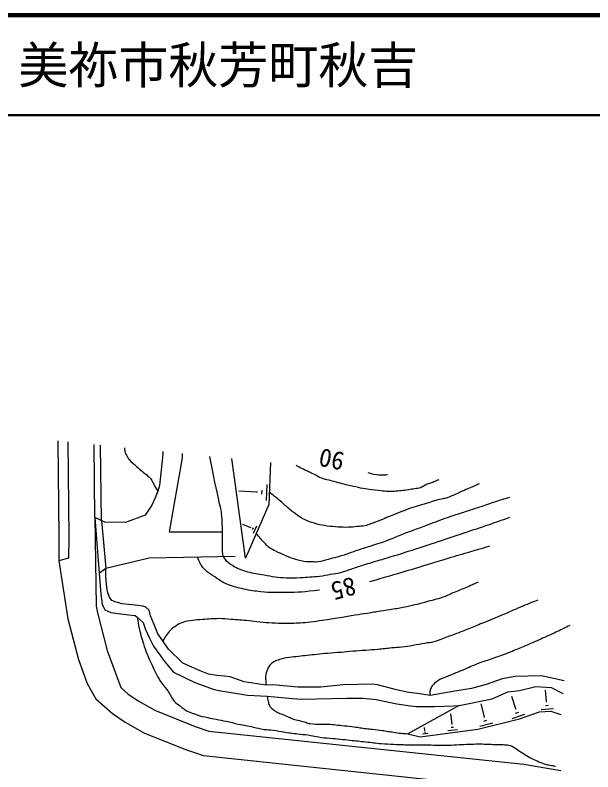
# Model space of a CAD drawing. Units: millimetres, scale not verified. Extents: x 40000 to 680000, y 20000 to 380000.
# Drawn here: x 404701 to 462498, y 304272 to 380000 of the extents above; entities that cross this region are included whole.
import ezdxf
from ezdxf.enums import TextEntityAlignment as Align

# ---------------------------------------------------------------- set-up
doc = ezdxf.new("R2010")
doc.units = ezdxf.units.MM
doc.header["$LTSCALE"] = 1000
for name, color, linetype, lineweight in [('M-BGD', 7, 'Continuous', 25), ('M-TTL', 2, 'Continuous', 140), ('M-TTL-LINE', 7, 'Continuous', 50)]:
    doc.layers.add(name, color=color, linetype=linetype, lineweight=lineweight)
doc.layers.add('M-TTL-TXT', color=7, linetype='Continuous')
doc.styles.add('ＭＳ ゴシック', font='')
doc.styles.get('ＭＳ ゴシック').set_extended_font_data('MS Gothic')

msp = doc.modelspace()

# ---------------------------------------------------------------- linework, layer by layer
at = {"layer": 'M-BGD'}
for p, q in [((409963, 337295), (410070, 327762)), ((412687, 329738), (412594, 337026)), ((413342, 329411), (413225, 336962)), ((427748, 325656), (426365, 335621)), ((429392, 332054), (429408, 332449)), ((429843, 331441), (429907, 333023)), ((428926, 332271), (427068, 332346)), ((428924, 332221), (428928, 332320)), ((412687, 329738), (413102, 324166)), ((412687, 329738), (412821, 320841)), ((413342, 329411), (413774, 324657)), ((428275, 328703), (427494, 329041)), ((428265, 328680), (428285, 328726)), ((428454, 328518), (428533, 328700)), ((428554, 328150), (428869, 328878)), ((412821, 320841), (412924, 320185)), ((412924, 320185), (413906, 316404)), ((413906, 316404), (415278, 312699)), ((415278, 312699), (415963, 312082)), ((415963, 312082), (417016, 311387)), ((457871, 311305), (457759, 312447)), ((417016, 311387), (418730, 310402)), ((454801, 310582), (454389, 311814)), ((457832, 311302), (457909, 311309)), ((449138, 310903), (443984, 308084)), ((451644, 309785), (451315, 311077)), ((454761, 310569), (454840, 310595)), ((457323, 310500), (458564, 310622)), ((457752, 310918), (458062, 310948)), ((418730, 310402), (422719, 308813)), ((448408, 309033), (448273, 310064)), ((451604, 309775), (451685, 309795)), ((454424, 309618), (455681, 310038)), ((454770, 310153), (455084, 310258)), ((448378, 309029), (448438, 309037)), ((451196, 308846), (452487, 309175)), ((451582, 309357), (451904, 309439)), ((422719, 308813), (424085, 308350)), ((424085, 308350), (455591, 305027)), ((445640, 308240), (445768, 308257)), ((445683, 308403), (445641, 308725)), ((445667, 308401), (445699, 308405)), ((448005, 308395), (448963, 308521)), ((448326, 308730), (448566, 308761)), ((445467, 308061), (445981, 308129)), ((423546, 305894), (455258, 302549)), ((455591, 305027), (459283, 304422))]:
    msp.add_line(p, q, dxfattribs=at)
for points in [[(408967, 337396), (409076, 327750), (409065, 325404), (409984, 319573), (411040, 315504), (411921, 313127), (412768, 311596), (414429, 310099), (415703, 309258), (417639, 308146), (421855, 306467), (423545, 305893)], [(419485, 336323), (419489, 336078), (419141, 332935), (418969, 332376), (418717, 331686), (418367, 330962), (417695, 329955), (415751, 329225), (413675, 329245), (412687, 329738)], [(421398, 336128), (421418, 335696), (420114, 328303), (425418, 328285)], [(430246, 335224), (430077, 331042), (427748, 325656)], [(410070, 327762), (410049, 325648), (409065, 325404)], [(413102, 324166), (413774, 324657), (418097, 325704), (426727, 325869)], [(413102, 324166), (413289, 322054), (413392, 321064), (413676, 320487), (414283, 320227), (414997, 320125), (416088, 319976), (416693, 319903), (416910, 319752), (417493, 319220), (417730, 318515), (418130, 317649), (418551, 316857), (419673, 315292), (420560, 314260), (422680, 313231), (424625, 312513), (425272, 312373), (426124, 312243), (427955, 311933), (429930, 311840), (432433, 311623), (433326, 311531), (437906, 311655), (439498, 311663), (440816, 311502), (442902, 311077), (444251, 310872), (444863, 310821), (446645, 310823), (448546, 310865), (449138, 310903), (452428, 311576), (454003, 312276), (455175, 312405), (456803, 312800), (458314, 312710), (459485, 312122)], [(459628, 313378), (457365, 313882), (454738, 313815), (453410, 313573), (451834, 313029), (450356, 312613), (448678, 312343), (446214, 311899), (444961, 312112), (444079, 312212), (442856, 312493), (440945, 312973), (440444, 313033), (437514, 312992), (435270, 312752), (432980, 312764), (430476, 312968), (429797, 312950), (427616, 313293), (426203, 313773), (425636, 313847), (424874, 313911), (424049, 314041), (423201, 314372), (421468, 315160), (420054, 316542), (419466, 317387), (418985, 318093), (418583, 319101), (418251, 319902), (418102, 320452), (417777, 320738), (417470, 320860), (416712, 320947), (416036, 321019), (415408, 321100), (414817, 321263), (414390, 321429), (414139, 321768), (413976, 322191), (413872, 322734), (413779, 323784), (413774, 324657)], [(443984, 308084), (445237, 307779), (450994, 308536), (455143, 309595), (457163, 310271), (458310, 310346), (459284, 310011)]]:
    msp.add_lwpolyline(points, dxfattribs=at)
for points, knots in [([(415650, 336714), (415647, 336598), (415655, 336476), (415682, 336333), (415721, 336123), (415807, 336023), (415910, 335835), (415976, 335716), (416008, 335643), (416098, 335540), (416363, 335238), (416550, 335105), (416851, 334838), (417080, 334633), (417213, 334523), (417444, 334321), (417755, 334048), (417977, 333942), (418235, 333619), (418456, 333344), (418504, 333138), (418687, 332835), (418795, 332655), (418830, 332597), (418969, 332376)], [0, 0, 0, 0, 1, 1, 1, 2, 2, 2, 3, 3, 3, 4, 4, 4, 5, 5, 5, 6, 6, 6, 7, 7, 7, 8, 8, 8, 8]), ([(454175, 329721), (453176, 329367), (452920, 329277), (452112, 329001), (451124, 328662), (450566, 328487), (449575, 328155), (448565, 327817), (448002, 327620), (446991, 327285), (445982, 326951), (445418, 326762), (444406, 326439), (443666, 326203), (443251, 326074), (442509, 325846), (441912, 325663), (441577, 325564), (440979, 325384), (440326, 325187), (439956, 325088), (439305, 324882), (438833, 324731), (438574, 324628), (438102, 324474), (437761, 324363), (437573, 324288), (437225, 324198), (436854, 324102), (436641, 324074), (436264, 324008), (435833, 323932), (435593, 323881), (435158, 323829), (434403, 323738), (433975, 323730), (433215, 323688), (432675, 323659), (432371, 323635), (431830, 323656), (430954, 323691), (430469, 323811), (429604, 323952), (428969, 324056), (428605, 324090), (427987, 324270), (427531, 324402), (427262, 324458), (426842, 324682), (426519, 324853), (426336, 324954), (426054, 325187), (425920, 325298), (425847, 325367), (425747, 325510), (425612, 325705), (425528, 325825), (425482, 326058), (425391, 326517), (425457, 326788), (425447, 327256), (425433, 327947), (425457, 328335), (425422, 329026), (425394, 329597), (425395, 329920), (425298, 330483), (425228, 330884), (425152, 331101), (425066, 331499), (424693, 333225), (424456, 334440), (424183, 335843)], [0, 0, 0, 0, 1, 1, 1, 2, 2, 2, 3, 3, 3, 4, 4, 4, 5, 5, 5, 6, 6, 6, 7, 7, 7, 8, 8, 8, 9, 9, 9, 10, 10, 10, 11, 11, 11, 12, 12, 12, 13, 13, 13, 14, 14, 14, 15, 15, 15, 16, 16, 16, 17, 17, 17, 18, 18, 18, 19, 19, 19, 20, 20, 20, 21, 21, 21, 22, 22, 22, 23, 23, 23, 24, 24, 24, 24]), ([(447085, 333506), (447021, 333479), (446954, 333450), (446879, 333417), (446721, 333349), (446638, 333298), (446477, 333236), (446314, 333172), (446210, 333168), (446047, 333102), (445874, 333031), (445786, 332971), (445619, 332888), (445476, 332817), (445404, 332757), (445253, 332707), (445040, 332635), (444909, 332642), (444687, 332603), (444443, 332560), (444306, 332535), (444061, 332498), (443769, 332455), (443605, 332433), (443311, 332400), (443057, 332371), (442915, 332356), (442660, 332343), (442348, 332326), (442173, 332318), (441861, 332331), (441549, 332345), (441378, 332394), (441068, 332432), (440560, 332495), (440273, 332514), (439766, 332590), (439375, 332648), (439159, 332703), (438772, 332784), (438245, 332894), (437950, 332960), (437429, 333093), (437110, 333174), (436935, 333235), (436618, 333321), (436339, 333397), (436179, 333429), (435900, 333503), (435698, 333557), (435580, 333573), (435386, 333648), (435054, 333776), (434892, 333903), (434573, 334060), (434173, 334256), (433941, 334350), (433542, 334549), (433300, 334671), (433159, 334732), (432930, 334877), (432883, 334906), (432840, 334935), (432800, 334964)], [0, 0, 0, 0, 1, 1, 1, 2, 2, 2, 3, 3, 3, 4, 4, 4, 5, 5, 5, 6, 6, 6, 7, 7, 7, 8, 8, 8, 9, 9, 9, 10, 10, 10, 11, 11, 11, 12, 12, 12, 13, 13, 13, 14, 14, 14, 15, 15, 15, 16, 16, 16, 17, 17, 17, 18, 18, 18, 19, 19, 19, 20, 20, 20, 21, 21, 21, 21]), ([(439977, 334231), (440616, 334051), (441043, 333948), (441796, 334011), (441855, 334016), (441908, 334022), (441958, 334029)], [0, 0, 0, 0, 1, 1, 1, 2, 2, 2, 2]), ([(451124, 333093), (450789, 332932), (450572, 332853), (450213, 332694), (449799, 332511), (449566, 332410), (449153, 332225), (448859, 332094), (448701, 332007), (448403, 331886), (448185, 331797), (448064, 331741), (447839, 331673), (447648, 331617), (447535, 331610), (447341, 331564), (447053, 331497), (446889, 331469), (446606, 331384), (446330, 331300), (446181, 331235), (445906, 331147), (445487, 331013), (445247, 330956), (444827, 330826), (444464, 330713), (444257, 330659), (443900, 330529), (443569, 330408), (443393, 330319), (443065, 330188), (442677, 330033), (442454, 329958), (442067, 329800), (441765, 329677), (441601, 329594), (441300, 329471), (441089, 329385), (440971, 329339), (440758, 329259), (440565, 329187), (440457, 329147), (440261, 329082), (440038, 329008), (439916, 328951), (439685, 328904), (439380, 328842), (439202, 328843), (438892, 328813), (438565, 328782), (438382, 328753), (438053, 328745), (437645, 328735), (437416, 328750), (437009, 328775), (436586, 328802), (436349, 328814), (435930, 328874), (435526, 328931), (435300, 328973), (434905, 329075), (434507, 329178), (434280, 329236), (433902, 329401), (433526, 329566), (433330, 329695), (432987, 329922), (432611, 330171), (432419, 330338), (432070, 330624), (431740, 330894), (431578, 331073), (431254, 331350), (430825, 331716), (430674, 331828), (430126, 332251)], [0, 0, 0, 0, 1, 1, 1, 2, 2, 2, 3, 3, 3, 4, 4, 4, 5, 5, 5, 6, 6, 6, 7, 7, 7, 8, 8, 8, 9, 9, 9, 10, 10, 10, 11, 11, 11, 12, 12, 12, 13, 13, 13, 14, 14, 14, 15, 15, 15, 16, 16, 16, 17, 17, 17, 18, 18, 18, 19, 19, 19, 20, 20, 20, 21, 21, 21, 22, 22, 22, 23, 23, 23, 24, 24, 24, 25, 25, 25, 25]), ([(454153, 331738), (453479, 331528), (453306, 331474), (452765, 331298), (452133, 331093), (451781, 330968), (451150, 330758), (450665, 330596), (450393, 330504), (449907, 330346), (449390, 330177), (449096, 330096), (448580, 329924), (448229, 329807), (448034, 329737), (447685, 329613), (447282, 329470), (447056, 329391), (446656, 329239), (446300, 329104), (446104, 329020), (445749, 328885), (445255, 328697), (444975, 328602), (444479, 328420), (444132, 328292), (443935, 328226), (443590, 328091), (443112, 327906), (442850, 327789), (442373, 327601), (441969, 327441), (441745, 327345), (441335, 327200), (440964, 327070), (440750, 327017), (440375, 326898), (439848, 326730), (439549, 326646), (439026, 326466), (438649, 326337), (438444, 326248), (438067, 326120), (437605, 325963), (437344, 325885), (436875, 325752), (436543, 325659), (436353, 325622), (436019, 325539), (435621, 325440), (435405, 325349), (435000, 325288), (434801, 325257), (434685, 325278), (434483, 325280), (434130, 325285), (433928, 325262), (433579, 325320), (433142, 325393), (432905, 325483), (432484, 325621), (432146, 325731), (431964, 325811), (431637, 325951), (431303, 326093), (431122, 326187), (430798, 326351), (430541, 326482), (430381, 326530), (430149, 326701), (429909, 326878), (429806, 327015), (429598, 327229), (429272, 327563), (429175, 327697), (428822, 328138)], [0, 0, 0, 0, 1, 1, 1, 2, 2, 2, 3, 3, 3, 4, 4, 4, 5, 5, 5, 6, 6, 6, 7, 7, 7, 8, 8, 8, 9, 9, 9, 10, 10, 10, 11, 11, 11, 12, 12, 12, 13, 13, 13, 14, 14, 14, 15, 15, 15, 16, 16, 16, 17, 17, 17, 18, 18, 18, 19, 19, 19, 20, 20, 20, 21, 21, 21, 22, 22, 22, 23, 23, 23, 24, 24, 24, 25, 25, 25, 25]), ([(452174, 326843), (449648, 326111), (449004, 325928), (446980, 325318), (445775, 324954), (445104, 324737), (443899, 324377), (442438, 323941), (441972, 323810), (440150, 323293)], [0, 0, 0, 0, 1, 1, 1, 2, 2, 2, 3, 3, 3, 3]), ([(435151, 322439), (433555, 322283), (433092, 322221), (431768, 322213), (430801, 322208), (430255, 322193), (429293, 322290), (428625, 322357), (428250, 322409), (427596, 322556), (426975, 322695), (426620, 322765), (426030, 323002), (425370, 323267), (425047, 323521), (424457, 323916), (424102, 324153), (423887, 324279), (423601, 324595), (423240, 324992), (423157, 325253), (422951, 325796)], [0, 0, 0, 0, 1, 1, 1, 2, 2, 2, 3, 3, 3, 4, 4, 4, 5, 5, 5, 6, 6, 6, 7, 7, 7, 7]), ([(451032, 323261), (450545, 323032), (450414, 322972), (450012, 322798), (449535, 322592), (449256, 322504), (448779, 322299), (448361, 322120), (448143, 321981), (447716, 321825), (447039, 321576), (446640, 321497), (445943, 321308), (445138, 321090), (444687, 320963), (443871, 320787), (443346, 320673), (443047, 320632), (442517, 320544), (442019, 320461), (441740, 320423), (441242, 320344), (440733, 320263), (440449, 320214), (439940, 320133), (439468, 320058), (439202, 320020), (438729, 319945), (438129, 319850), (437793, 319795), (437193, 319699), (436512, 319590), (436131, 319520), (435449, 319418), (434977, 319347), (434712, 319305), (434238, 319251), (433834, 319206), (433607, 319188), (433202, 319162), (432566, 319121), (432209, 319106), (431572, 319107), (431124, 319108), (430874, 319141), (430427, 319166), (429940, 319193), (429666, 319199), (429180, 319244), (428760, 319284), (428529, 319348), (428109, 319390), (427394, 319461), (426991, 319475), (426274, 319524), (425810, 319557), (425551, 319608), (425086, 319604), (424446, 319599), (424089, 319563), (423451, 319517), (423056, 319488), (422834, 319480), (422442, 319428), (422059, 319377), (421837, 319358), (421472, 319233), (421175, 319131), (421025, 319028), (420761, 318859), (420544, 318721), (420423, 318638), (420242, 318456), (420048, 318260), (419961, 318129), (419801, 317905), (419661, 317708), (419616, 317636), (419466, 317387)], [0, 0, 0, 0, 1, 1, 1, 2, 2, 2, 3, 3, 3, 4, 4, 4, 5, 5, 5, 6, 6, 6, 7, 7, 7, 8, 8, 8, 9, 9, 9, 10, 10, 10, 11, 11, 11, 12, 12, 12, 13, 13, 13, 14, 14, 14, 15, 15, 15, 16, 16, 16, 17, 17, 17, 18, 18, 18, 19, 19, 19, 20, 20, 20, 21, 21, 21, 22, 22, 22, 23, 23, 23, 24, 24, 24, 25, 25, 25, 26, 26, 26, 26]), ([(456978, 321464), (456011, 321068), (455763, 320967), (454989, 320637), (454330, 320355), (453967, 320184), (453307, 319905), (452514, 319570), (452061, 319405), (451265, 319077), (450732, 318856), (450440, 318716), (449904, 318504), (449430, 318316), (449160, 318221), (448682, 318045), (448234, 317880), (447982, 317792), (447534, 317627), (447170, 317493), (446978, 317380), (446603, 317280), (446254, 317187), (446046, 317195), (445690, 317134), (445234, 317054), (444981, 316993), (444524, 316917), (444087, 316843), (443842, 316802), (443402, 316751), (443006, 316704), (442781, 316706), (442384, 316669), (441840, 316619), (441538, 316574), (440994, 316525), (440522, 316481), (440257, 316467), (439784, 316432), (439271, 316394), (438982, 316382), (438469, 316339), (438019, 316301), (437768, 316269), (437318, 316231), (436782, 316185), (436480, 316175), (435945, 316128), (435525, 316091), (435291, 316064), (434872, 316021), (434497, 315982), (434288, 315957), (433913, 315915), (433572, 315878), (433382, 315855), (433041, 315820), (432683, 315783), (432478, 315792), (432123, 315732), (431743, 315667), (431529, 315626), (431161, 315509), (430926, 315435), (430794, 315388), (430579, 315267), (430407, 315170), (430311, 315103), (430183, 314952), (430060, 314807), (430006, 314709), (429938, 314531), (429834, 314257), (429790, 314093), (429760, 313802), (429740, 313607), (429766, 313496), (429776, 313300), (429783, 313163), (429785, 313119), (429797, 312950)], [0, 0, 0, 0, 1, 1, 1, 2, 2, 2, 3, 3, 3, 4, 4, 4, 5, 5, 5, 6, 6, 6, 7, 7, 7, 8, 8, 8, 9, 9, 9, 10, 10, 10, 11, 11, 11, 12, 12, 12, 13, 13, 13, 14, 14, 14, 15, 15, 15, 16, 16, 16, 17, 17, 17, 18, 18, 18, 19, 19, 19, 20, 20, 20, 21, 21, 21, 22, 22, 22, 23, 23, 23, 24, 24, 24, 25, 25, 25, 26, 26, 26, 27, 27, 27, 27]), ([(416910, 319752), (416994, 319213), (417025, 319060), (417119, 318620), (417271, 317910), (417383, 317517), (417615, 316829), (417859, 316103), (418048, 315715), (418368, 315020), (418682, 314341), (418853, 313954), (419249, 313319), (419517, 312888), (419751, 312704), (420034, 312281), (420272, 311926), (420326, 311670), (420609, 311349), (420808, 311124), (420971, 311053), (421210, 310872), (421479, 310666), (421613, 310524), (421909, 310360), (422275, 310158), (422510, 310105), (422908, 309978), (423314, 309849), (423549, 309799), (423964, 309705), (424293, 309631), (424481, 309603), (424812, 309537), (425208, 309459), (425432, 309422), (425826, 309336), (426297, 309233), (426556, 309157), (427026, 309056), (427615, 308929), (427948, 308876), (428537, 308753), (428946, 308668), (429170, 308588), (429583, 308525), (429948, 308470), (430158, 308496), (430524, 308448), (430974, 308390), (431220, 308315), (431669, 308249), (432271, 308159), (432610, 308129), (433214, 308054), (433626, 308003), (433859, 307992), (434268, 307925), (434577, 307875), (434743, 307812), (435053, 307765), (435499, 307698), (435752, 307680), (436201, 307638), (436605, 307599), (436832, 307593), (437236, 307553), (437612, 307517), (437820, 307481), (438196, 307441), (438814, 307374), (439162, 307348), (439781, 307283), (440395, 307219), (440737, 307158), (441352, 307107), (441823, 307069), (442087, 307055), (442558, 307034), (443326, 307001), (443756, 306983), (444524, 306972), (445107, 306964), (445434, 306970), (446017, 306966), (446827, 306960), (447281, 306915), (448090, 306941), (448492, 306954), (448717, 306981), (449119, 307001), (449877, 307037), (450302, 307061), (451061, 307064), (451639, 307066), (451962, 307037), (452540, 307022), (452920, 307012), (453133, 307024), (453512, 306999), (453741, 306984), (453874, 306997), (454097, 306945), (454271, 306904), (454363, 306859), (454522, 306780), (454789, 306646), (454908, 306520), (455158, 306357), (455364, 306222), (455478, 306143), (455689, 306014), (455961, 305847), (456110, 305745), (456396, 305601), (456665, 305465), (456821, 305398), (457102, 305287), (457388, 305173), (457545, 305097), (457843, 305019), (458042, 304966), (458159, 304958), (458361, 304918), (458527, 304885), (458639, 304863), (458756, 304838)], [0, 0, 0, 0, 1, 1, 1, 2, 2, 2, 3, 3, 3, 4, 4, 4, 5, 5, 5, 6, 6, 6, 7, 7, 7, 8, 8, 8, 9, 9, 9, 10, 10, 10, 11, 11, 11, 12, 12, 12, 13, 13, 13, 14, 14, 14, 15, 15, 15, 16, 16, 16, 17, 17, 17, 18, 18, 18, 19, 19, 19, 20, 20, 20, 21, 21, 21, 22, 22, 22, 23, 23, 23, 24, 24, 24, 25, 25, 25, 26, 26, 26, 27, 27, 27, 28, 28, 28, 29, 29, 29, 30, 30, 30, 31, 31, 31, 32, 32, 32, 33, 33, 33, 34, 34, 34, 35, 35, 35, 36, 36, 36, 37, 37, 37, 38, 38, 38, 39, 39, 39, 40, 40, 40, 41, 41, 41, 42, 42, 42, 42]), ([(460195, 318929), (459924, 318794), (459789, 318728), (459495, 318584), (458943, 318315), (458635, 318162), (458078, 317906), (457469, 317627), (457123, 317483), (456510, 317216), (456059, 317019), (455806, 316910), (455352, 316720), (454757, 316471), (454424, 316330), (453822, 316097), (453304, 315896), (453010, 315794), (452486, 315610), (451942, 315418), (451627, 315340), (451088, 315133), (450459, 314892), (450120, 314724), (449498, 314464), (449052, 314278), (448803, 314174), (448356, 313991), (447958, 313828), (447723, 313765), (447336, 313576), (447139, 313479), (447033, 313414), (446854, 313288), (446699, 313179), (446615, 313109), (446494, 312964), (446384, 312834), (446334, 312748), (446269, 312589), (446207, 312437), (446197, 312339), (446195, 312174), (446193, 312066), (446195, 312022), (446214, 311899)], [0, 0, 0, 0, 1, 1, 1, 2, 2, 2, 3, 3, 3, 4, 4, 4, 5, 5, 5, 6, 6, 6, 7, 7, 7, 8, 8, 8, 9, 9, 9, 10, 10, 10, 11, 11, 11, 12, 12, 12, 13, 13, 13, 14, 14, 14, 15, 15, 15, 15]), ([(429930, 311840), (429958, 311601), (429965, 311527), (430012, 311332), (430052, 311163), (430055, 311058), (430139, 310907), (430214, 310774), (430282, 310714), (430394, 310610), (430551, 310465), (430646, 310387), (430833, 310282), (431017, 310179), (431130, 310143), (431325, 310063), (431572, 309962), (431718, 309925), (431964, 309822), (432159, 309739), (432252, 309656), (432452, 309586), (432723, 309491), (432887, 309479), (433164, 309404), (433403, 309339), (433535, 309297), (433773, 309229), (433946, 309179), (434038, 309127), (434217, 309101), (434628, 309042), (434864, 309057), (435279, 309049), (435581, 309044), (435751, 309069), (436052, 309052), (436334, 309036), (436491, 309008), (436772, 308978), (437014, 308953), (437149, 308936), (437391, 308912), (437778, 308873), (437996, 308864), (438383, 308817), (438695, 308779), (438868, 308743), (439178, 308694), (439424, 308656), (439560, 308624), (439806, 308595), (440057, 308565), (440199, 308570), (440450, 308545), (440846, 308507), (441066, 308475), (441459, 308417), (441666, 308387), (441780, 308357), (441987, 308324), (442212, 308289), (442339, 308273), (442565, 308241), (442865, 308198), (443033, 308166), (443335, 308134), (443588, 308108), (443673, 308102), (443984, 308084)], [0, 0, 0, 0, 1, 1, 1, 2, 2, 2, 3, 3, 3, 4, 4, 4, 5, 5, 5, 6, 6, 6, 7, 7, 7, 8, 8, 8, 9, 9, 9, 10, 10, 10, 11, 11, 11, 12, 12, 12, 13, 13, 13, 14, 14, 14, 15, 15, 15, 16, 16, 16, 17, 17, 17, 18, 18, 18, 19, 19, 19, 20, 20, 20, 21, 21, 21, 22, 22, 22, 23, 23, 23, 23])]:
    msp.add_open_spline(points, degree=3, knots=knots, dxfattribs=at)
at = {"layer": 'M-TTL'}
msp.add_line((680000, 380000), (40000, 380000), dxfattribs=at)
at = {"layer": 'M-TTL-LINE'}
msp.add_line((40000, 370000), (680000, 370000), dxfattribs=at)

# ---------------------------------------------------------------- texts
at = {"layer": 'M-BGD', "style": 'ＭＳ ゴシック'}
for s, rotation, p in [('90', 168.541, (436359, 335532)), ('85', 195.866, (437552, 322598))]:
    msp.add_text(s, height=1833, rotation=rotation, dxfattribs=at).set_placement(p, align=Align.MIDDLE_CENTER)
at = {"layer": 'M-TTL-TXT', "style": 'ＭＳ ゴシック'}
msp.add_text('美祢市秋芳町秋吉', height=3666, dxfattribs=at).set_placement((405024, 375000), align=Align.MIDDLE_LEFT)

doc.saveas('drawing.dxf')
